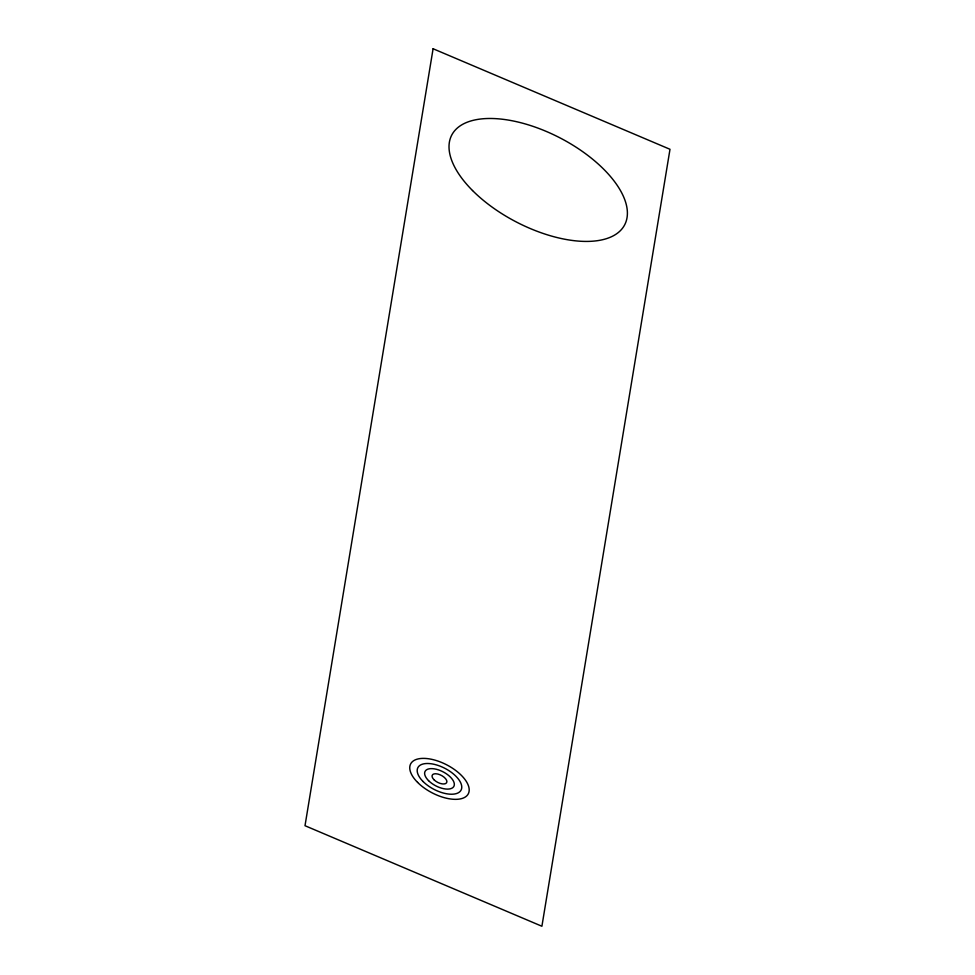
<?xml version="1.0" encoding="UTF-8"?>
<svg xmlns="http://www.w3.org/2000/svg" width="975" height="975" viewBox="0 0 975 975"><rect width="100%" height="100%" fill="white"/><g stroke="black" fill="none" stroke-linecap="round" stroke-linejoin="round"><path stroke-width="1.46" d="M433.095 48.75L305.004 825.715L541.905 926.25L669.996 149.285L433.095 48.75M472.522 190.527A97.427 47.385 27.4 0 0 623.305 227.114A97.427 47.385 27.4 0 0 518.773 122.216A97.427 47.385 27.4 0 0 472.522 190.527M433.997 779.744A8.117 3.949 27.4 0 0 446.562 782.791A8.117 3.949 27.4 0 0 437.848 774.053A8.117 3.949 27.4 0 0 433.997 779.744M428.525 780.622A16.234 7.898 27.4 0 0 453.655 786.727A16.234 7.898 27.4 0 0 436.227 769.238A16.234 7.898 27.4 0 0 428.525 780.622M423.053 781.499A24.351 11.846 27.4 0 0 460.748 790.652A24.351 11.846 27.4 0 0 434.606 764.424A24.351 11.846 27.4 0 0 423.053 781.499M417.58 782.389A32.48 15.795 27.4 0 0 467.842 794.576A32.48 15.795 27.4 0 0 432.997 759.622A32.48 15.795 27.4 0 0 417.58 782.389"/></g></svg>
